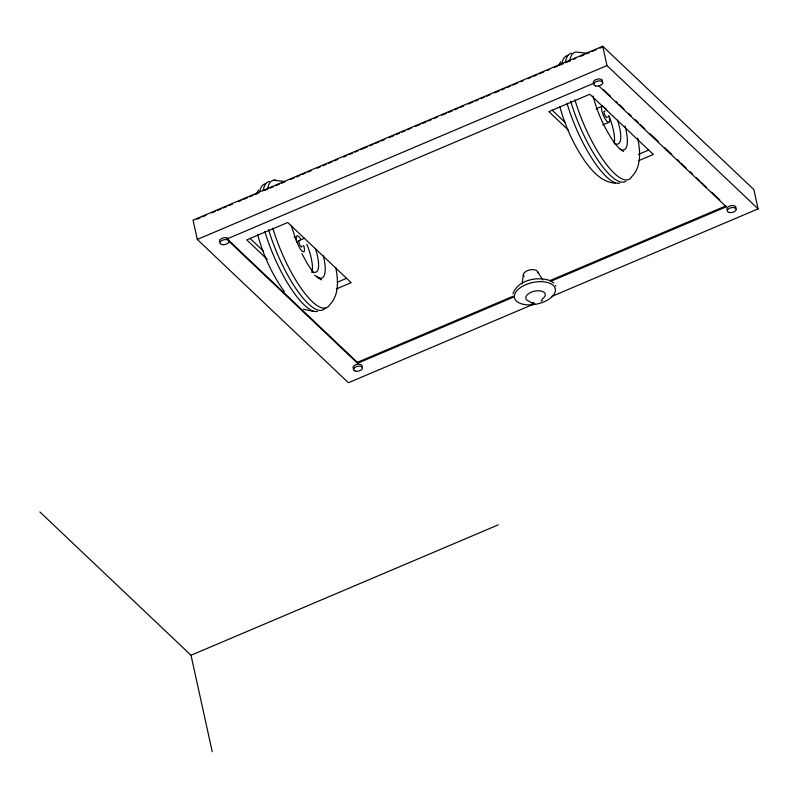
<?xml version="1.0" encoding="UTF-8"?>
<svg xmlns="http://www.w3.org/2000/svg" width="798" height="798" viewBox="0 0 798 798"><rect width="100%" height="100%" fill="white"/><g stroke="black" fill="none" stroke-linecap="round" stroke-linejoin="round"><path stroke-width="1.2" d="M522.151 283.839L523.368 274.552M512.934 293.814C517.832 279.839 537.513 276.088 550.231 280.637M256.557 193.744L258.532 189.964M558.7 65.506L560.675 61.725M541.104 301.215L542.411 300.208M551.538 296.537L758.1 208.857L753.861 189.565L602.729 46.274L193.056 220.158L197.296 239.45L348.417 382.741L533.174 304.327M196.867 219.231L200.308 217.764M202.592 216.797L206.034 215.34M211.759 212.906L215.191 211.45M217.485 210.482L220.916 209.016M223.201 208.049L226.642 206.592M228.926 205.615L232.368 204.158M238.093 201.734L241.525 200.268M243.819 199.301L247.25 197.844M249.545 196.867L252.976 195.41M255.27 194.443L258.702 192.986M264.427 190.552L267.859 189.096M270.153 188.119L273.584 186.662M275.879 185.695L279.31 184.238M281.604 183.261L285.036 181.804M290.761 179.37L294.193 177.914M296.487 176.947L299.918 175.49M302.213 174.513L305.644 173.056M307.938 172.089L311.37 170.622M317.095 168.198L320.537 166.742M322.821 165.765L326.262 164.308M328.547 163.341L331.988 161.874M334.272 160.907L337.704 159.45M343.429 157.016L346.871 155.56M349.155 154.593L352.596 153.126M354.881 152.159L358.322 150.702M360.606 149.725L367.479 146.812M369.773 145.844L373.205 144.378M375.499 143.411L378.93 141.954M381.225 140.977L384.656 139.52M389.234 137.575L393.813 135.63M396.107 134.662L399.539 133.206M401.833 132.229L405.264 130.772M407.559 129.805L410.99 128.348M415.568 126.403L420.147 124.458M422.441 123.481L425.873 122.024M428.167 121.057L431.598 119.6M433.893 118.623L437.324 117.166M441.902 115.221L446.491 113.276M448.775 112.309L452.217 110.852M454.501 109.875L457.932 108.418M460.227 107.451L463.658 105.984M468.246 104.049L472.825 102.104M475.109 101.127L478.551 99.67M480.835 98.703L484.276 97.246M486.561 96.269L490.002 94.812M494.58 92.867L499.159 90.922M501.453 89.955L504.885 88.498M507.169 87.521L510.61 86.064M512.895 85.087L517.483 83.152M520.914 81.685L523.209 80.718M527.787 78.773L531.219 77.316M533.513 76.349L536.944 74.882M539.239 73.915L543.817 71.97M547.248 70.513L549.543 69.536M554.121 67.601L557.553 66.134M559.847 65.167L563.278 63.71M565.573 62.733L570.151 60.788M573.582 59.331L575.877 58.364M580.455 56.419L583.887 54.962M586.181 53.985L589.612 52.528M591.907 51.561L596.485 49.616M599.916 48.159L602.211 47.182M197.296 239.45L606.979 65.566L758.1 208.857M226.592 239.111L594.161 83.102M602.31 106.204L596.176 108.807A8.708 2.484 67 0 1 596.924 108.957M298.811 240.687L304.507 238.273M602.709 124.927L608.844 122.323M337.394 282.203L346.492 278.332M638.39 154.443L648.634 150.094M336.387 288.956L351.18 282.672L287.709 222.492L246.742 239.879L267.3 259.38M638.53 160.717L653.323 154.433L589.852 94.254L548.874 111.64L568.545 130.293M228.188 239.859L357.354 362.342L513.084 296.238M549.732 280.687L726.07 205.844M228.398 240.826L357.574 363.299L513.304 297.205M551.089 281.165L726.28 206.812L598.919 86.044M39.9 511.967L191.021 655.258L498.291 524.845M273.634 180.248L283.809 181.375M530.421 302.512L534.74 303.31M531.907 302.991L533.513 303.17M585.941 53.137L575.767 52.01A69.067 19.711 67 0 0 569.592 61.336M615.278 183.161C602.779 182.473 593.642 172.727 586.51 163.41C574.251 146.273 565.273 126.802 559.847 106.463M313.145 311.4L303.35 309.145M317.963 277.534L321.444 279.779L316.826 276.367M550.46 280.766L553.762 283.011M623.587 151.54L618.969 148.129L613.802 142.263M603.218 89.366L610.45 96.219M615.866 101.356L617.672 103.062M619.477 104.777L623.996 109.057M628.515 113.346L631.228 115.91M634.839 119.341L638.45 122.762M640.255 124.478L644.774 128.757M650.19 133.894L658.32 141.605M664.644 147.6L671.876 154.453M677.293 159.59L679.098 161.306M680.903 163.021L686.33 168.159M689.941 171.58L692.644 174.154M696.265 177.575L699.876 181.006M701.681 182.722L706.2 187.001M711.616 192.138L719.746 199.849M552.076 110.094L565.483 122.802M249.934 238.333L263.35 251.041M615.607 144.538C605.183 129.954 597.582 113.366 593.014 96.039M313.464 272.776L307.599 264.078L301.923 253.704M284.367 291.649C272.108 274.512 263.141 255.041 257.704 234.702M555.568 285.624L555.837 286.193M537.662 271.809L542.74 279.889M296.826 242.373L291.17 225.375M602.729 46.274L606.979 65.566M357.354 362.342L357.574 363.299M191.021 655.258L212.238 751.726M637.722 138.074C640.186 150.812 641.762 166.612 631.797 176.587A69.067 19.711 67 0 1 605.213 162.792A69.067 19.711 67 0 1 574.929 99.84M335.768 267.46C338.153 279.859 339.32 295.18 329.654 304.826A69.067 19.711 67 0 1 303.07 291.031A69.067 19.711 67 0 1 272.786 228.078M594.43 83.71A4.648 2.444 -12.4 0 1 596.984 79.231A4.648 2.444 -12.4 0 1 602.191 81.655M727.267 209.844A4.648 2.444 -12.4 0 1 731.666 205.585A4.648 2.444 -12.4 0 1 735.158 208.896M219.939 241.944A4.648 2.444 -12.4 0 1 223.151 237.904A4.648 2.444 -12.4 0 1 228.587 239.649M354.093 368.955A4.648 2.444 -12.4 0 1 356.646 364.486A4.648 2.444 -12.4 0 1 361.853 366.9M625.093 126.094A39.93 11.391 67 0 1 620.096 149.296M625.762 181.276A69.655 19.88 67 0 1 570.72 101.386M565.343 62.553A69.655 19.88 67 0 1 571.567 53.147M619.637 183.201A69.067 19.711 67 0 1 566.979 103.211M561.862 63.491A69.067 19.711 67 0 1 567.817 55.381M608.814 115.85A8.708 2.484 67 0 1 607.807 122.004A8.708 2.484 67 0 1 601.951 111.321A8.708 2.484 67 0 1 603.986 107.022M605.024 108.199A8.708 2.484 67 0 1 606.091 109.785M607.208 116.947A3.481 0.998 67 0 1 604.585 114.463A3.481 0.998 67 0 1 604.944 111.371M605.662 108.398A32.12 9.167 67 0 1 606.68 110.553M609.014 116.069A32.12 9.167 67 0 1 614.44 141.655M617.562 120.139A32.219 9.197 67 0 1 614.889 143.55M267.669 188.358A69.067 19.711 67 0 1 275.829 180.168M325.255 308.028A69.655 19.88 67 0 1 298.282 291.968A69.655 19.88 67 0 1 268.587 229.625M263.2 190.792A69.655 19.88 67 0 1 269.435 181.385M317.504 311.439A69.067 19.711 67 0 1 264.836 231.45M259.719 191.729A69.067 19.711 67 0 1 265.684 183.62M323.24 255.47A39.93 11.391 67 0 1 314.621 275.22M303.609 245.395A8.708 2.484 67 0 1 301.963 251.041A8.708 2.484 67 0 1 296.307 238.472A8.708 2.484 67 0 1 300.876 239.33M301.993 245.934A3.481 0.998 67 0 1 300.736 246.402A3.481 0.998 67 0 1 298.811 242.123A3.481 0.998 67 0 1 299.729 240.906M315.419 248.378A32.219 9.197 67 0 1 312.746 271.789M306.901 244.308A32.219 9.197 67 0 1 311.789 272.477M294.033 237.056A8.708 2.484 67 0 1 294.781 237.196M524.087 276.437A7.352 3.86 -12.4 0 1 529.174 270.053A7.352 3.86 -12.4 0 1 537.782 272.806M530.111 301.524A9.925 5.217 -12.4 0 1 527.937 294.133A9.925 5.217 -12.4 0 1 542.301 291.38A9.925 5.217 -12.4 0 1 541.972 299.25M595.747 85.925A4.648 2.444 -12.4 0 0 602.849 82.912A4.648 2.444 -12.4 0 0 596.276 81.546A4.648 2.444 -12.4 0 0 595.747 85.925M729.242 212.497A4.648 2.444 -12.4 0 0 736.345 209.485A4.648 2.444 -12.4 0 0 729.771 208.128A4.648 2.444 -12.4 0 0 729.242 212.497M221.914 244.587A4.648 2.444 -12.4 0 0 229.016 241.575A4.648 2.444 -12.4 0 0 222.443 240.218A4.648 2.444 -12.4 0 0 221.914 244.587M355.409 371.17A4.648 2.444 -12.4 0 0 362.511 368.157A4.648 2.444 -12.4 0 0 355.938 366.801A4.648 2.444 -12.4 0 0 355.409 371.17M523.448 304.337A20.898 10.982 -12.4 0 0 555.378 290.791A20.898 10.982 -12.4 0 0 525.812 284.667A20.898 10.982 -12.4 0 0 523.448 304.337"/></g></svg>
